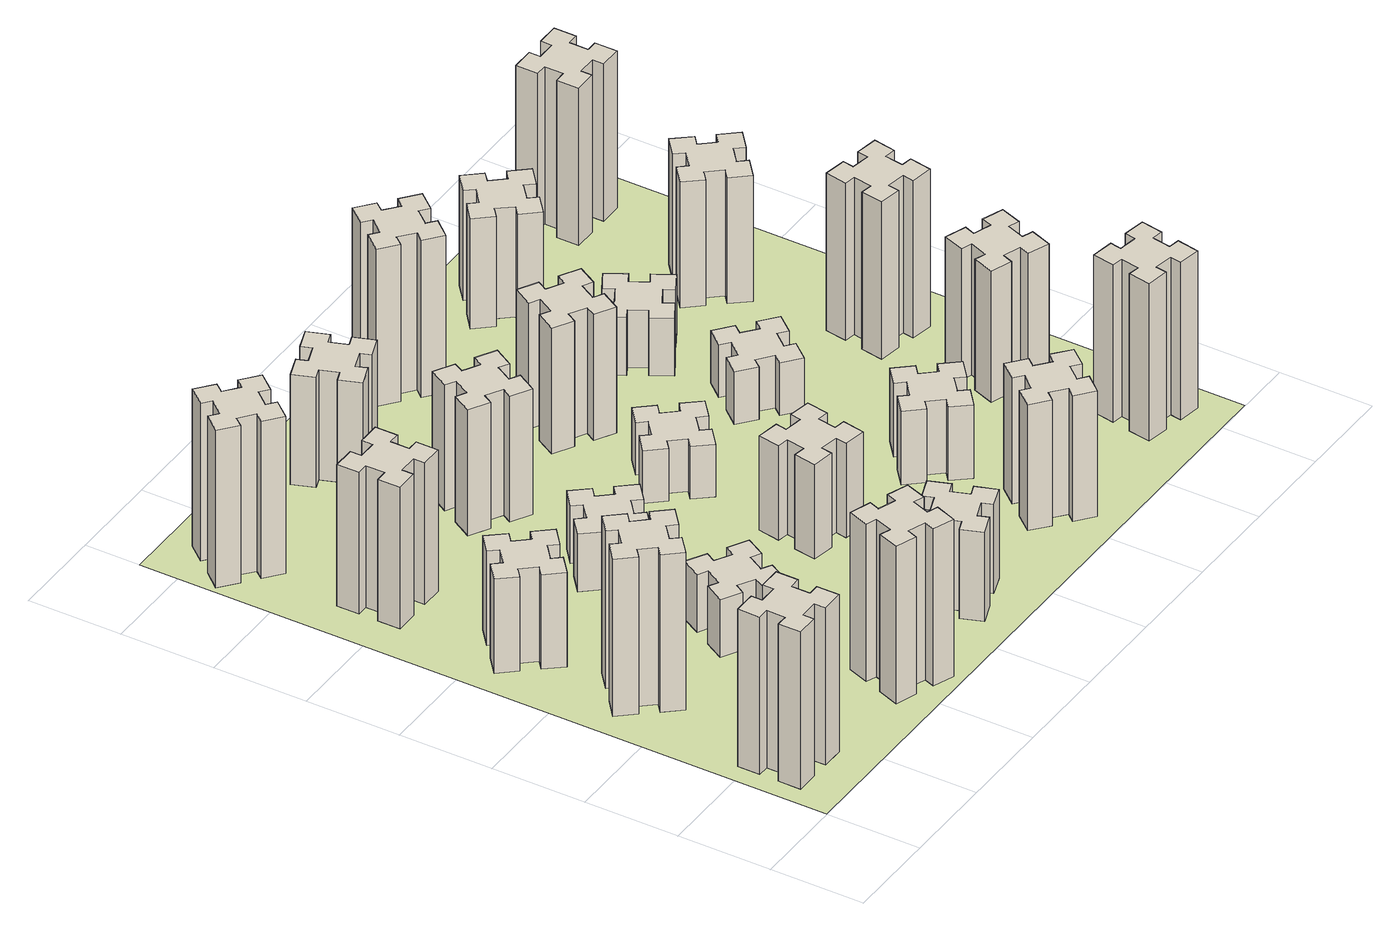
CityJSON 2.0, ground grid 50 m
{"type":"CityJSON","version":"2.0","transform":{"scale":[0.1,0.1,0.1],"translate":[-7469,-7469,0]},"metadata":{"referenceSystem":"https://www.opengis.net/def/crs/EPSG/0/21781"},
"CityObjects":{
"building1":{"type":"Building","attributes":{"class":"1000","function":"1000","usage":"1000","yearOfConstruction":2016,"roofType":"1000","measuredHeight":90,"storeysAboveGround":30,"storeysBelowGround":0},"geometry":[{"type":"Solid","lod":"1","boundaries":[[[[0,1,2,3,4,5,6,7,8,9,10,11,12,13,14,15,16,17,18,19]],[[17,16,20,21]],[[16,15,22,20]],[[15,14,23,22]],[[14,13,24,23]],[[13,12,25,24]],[[12,11,26,25]],[[11,10,27,26]],[[10,9,28,27]],[[9,8,29,28]],[[8,7,30,29]],[[7,6,31,30]],[[6,5,32,31]],[[5,4,33,32]],[[4,3,34,33]],[[3,2,35,34]],[[2,1,36,35]],[[1,0,37,36]],[[0,19,38,37]],[[19,18,39,38]],[[18,17,21,39]],[[24,25,26,27,28,29,30,31,32,33,34,35,36,37,38,39,21,20,22,23]]]]}]},
"building2":{"type":"Building","attributes":{"class":"1000","function":"1000","usage":"1000","yearOfConstruction":2016,"roofType":"1000","measuredHeight":90,"storeysAboveGround":30,"storeysBelowGround":0},"geometry":[{"type":"Solid","lod":"1","boundaries":[[[[40,41,42,43,44,45,46,47,48,49,50,51,52,53,54,55,56,57,58,59]],[[57,56,60,61]],[[56,55,62,60]],[[55,54,63,62]],[[54,53,64,63]],[[53,52,65,64]],[[52,51,66,65]],[[51,50,67,66]],[[50,49,68,67]],[[49,48,69,68]],[[48,47,70,69]],[[47,46,71,70]],[[46,45,72,71]],[[45,44,73,72]],[[44,43,74,73]],[[43,42,75,74]],[[42,41,76,75]],[[41,40,77,76]],[[40,59,78,77]],[[59,58,79,78]],[[58,57,61,79]],[[64,65,66,67,68,69,70,71,72,73,74,75,76,77,78,79,61,60,62,63]]]]}]},
"building3":{"type":"Building","attributes":{"class":"1000","function":"1000","usage":"1000","yearOfConstruction":2016,"roofType":"1000","measuredHeight":54,"storeysAboveGround":30,"storeysBelowGround":0},"geometry":[{"type":"Solid","lod":"1","boundaries":[[[[80,81,82,83,84,85,86,87,88,89,90,91,92,93,94,95,96,97,98,99]],[[97,96,100,101]],[[96,95,102,100]],[[95,94,103,102]],[[94,93,104,103]],[[93,92,105,104]],[[92,91,106,105]],[[91,90,107,106]],[[90,89,108,107]],[[89,88,109,108]],[[88,87,110,109]],[[87,86,111,110]],[[86,85,112,111]],[[85,84,113,112]],[[84,83,114,113]],[[83,82,115,114]],[[82,81,116,115]],[[81,80,117,116]],[[80,99,118,117]],[[99,98,119,118]],[[98,97,101,119]],[[104,105,106,107,108,109,110,111,112,113,114,115,116,117,118,119,101,100,102,103]]]]}]},
"building4":{"type":"Building","attributes":{"class":"1000","function":"1000","usage":"1000","yearOfConstruction":2016,"roofType":"1000","measuredHeight":81,"storeysAboveGround":30,"storeysBelowGround":0},"geometry":[{"type":"Solid","lod":"1","boundaries":[[[[120,121,122,123,124,125,126,127,128,129,130,131,132,133,134,135,136,137,138,139]],[[137,136,140,141]],[[136,135,142,140]],[[135,134,143,142]],[[134,133,144,143]],[[133,132,145,144]],[[132,131,146,145]],[[131,130,147,146]],[[130,129,148,147]],[[129,128,149,148]],[[128,127,150,149]],[[127,126,151,150]],[[126,125,152,151]],[[125,124,153,152]],[[124,123,154,153]],[[123,122,155,154]],[[122,121,156,155]],[[121,120,157,156]],[[120,139,158,157]],[[139,138,159,158]],[[138,137,141,159]],[[144,145,146,147,148,149,150,151,152,153,154,155,156,157,158,159,141,140,142,143]]]]}]},
"building5":{"type":"Building","attributes":{"class":"1000","function":"1000","usage":"1000","yearOfConstruction":2016,"roofType":"1000","measuredHeight":90,"storeysAboveGround":30,"storeysBelowGround":0},"geometry":[{"type":"Solid","lod":"1","boundaries":[[[[160,161,162,163,164,165,166,167,168,169,170,171,172,173,174,175,176,177,178,179]],[[177,176,180,181]],[[176,175,182,180]],[[175,174,183,182]],[[174,173,184,183]],[[173,172,185,184]],[[172,171,186,185]],[[171,170,187,186]],[[170,169,188,187]],[[169,168,189,188]],[[168,167,190,189]],[[167,166,191,190]],[[166,165,192,191]],[[165,164,193,192]],[[164,163,194,193]],[[163,162,195,194]],[[162,161,196,195]],[[161,160,197,196]],[[160,179,198,197]],[[179,178,199,198]],[[178,177,181,199]],[[184,185,186,187,188,189,190,191,192,193,194,195,196,197,198,199,181,180,182,183]]]]}]},
"building6":{"type":"Building","attributes":{"class":"1000","function":"1000","usage":"1000","yearOfConstruction":2016,"roofType":"1000","measuredHeight":90,"storeysAboveGround":30,"storeysBelowGround":0},"geometry":[{"type":"Solid","lod":"1","boundaries":[[[[200,201,202,203,204,205,206,207,208,209,210,211,212,213,214,215,216,217,218,219]],[[217,216,220,221]],[[216,215,222,220]],[[215,214,223,222]],[[214,213,224,223]],[[213,212,225,224]],[[212,211,226,225]],[[211,210,227,226]],[[210,209,228,227]],[[209,208,229,228]],[[208,207,230,229]],[[207,206,231,230]],[[206,205,232,231]],[[205,204,233,232]],[[204,203,234,233]],[[203,202,235,234]],[[202,201,236,235]],[[201,200,237,236]],[[200,219,238,237]],[[219,218,239,238]],[[218,217,221,239]],[[224,225,226,227,228,229,230,231,232,233,234,235,236,237,238,239,221,220,222,223]]]]}]},
"building7":{"type":"Building","attributes":{"class":"1000","function":"1000","usage":"1000","yearOfConstruction":2016,"roofType":"1000","measuredHeight":33,"storeysAboveGround":30,"storeysBelowGround":0},"geometry":[{"type":"Solid","lod":"1","boundaries":[[[[240,241,242,243,244,245,246,247,248,249,250,251,252,253,254,255,256,257,258,259]],[[257,256,260,261]],[[256,255,262,260]],[[255,254,263,262]],[[254,253,264,263]],[[253,252,265,264]],[[252,251,266,265]],[[251,250,267,266]],[[250,249,268,267]],[[249,248,269,268]],[[248,247,270,269]],[[247,246,271,270]],[[246,245,272,271]],[[245,244,273,272]],[[244,243,274,273]],[[243,242,275,274]],[[242,241,276,275]],[[241,240,277,276]],[[240,259,278,277]],[[259,258,279,278]],[[258,257,261,279]],[[264,265,266,267,268,269,270,271,272,273,274,275,276,277,278,279,261,260,262,263]]]]}]},
"building8":{"type":"Building","attributes":{"class":"1000","function":"1000","usage":"1000","yearOfConstruction":2016,"roofType":"1000","measuredHeight":33,"storeysAboveGround":30,"storeysBelowGround":0},"geometry":[{"type":"Solid","lod":"1","boundaries":[[[[280,281,282,283,284,285,286,287,288,289,290,291,292,293,294,295,296,297,298,299]],[[297,296,300,301]],[[296,295,302,300]],[[295,294,303,302]],[[294,293,304,303]],[[293,292,305,304]],[[292,291,306,305]],[[291,290,307,306]],[[290,289,308,307]],[[289,288,309,308]],[[288,287,310,309]],[[287,286,311,310]],[[286,285,312,311]],[[285,284,313,312]],[[284,283,314,313]],[[283,282,315,314]],[[282,281,316,315]],[[281,280,317,316]],[[280,299,318,317]],[[299,298,319,318]],[[298,297,301,319]],[[304,305,306,307,308,309,310,311,312,313,314,315,316,317,318,319,301,300,302,303]]]]}]},
"building9":{"type":"Building","attributes":{"class":"1000","function":"1000","usage":"1000","yearOfConstruction":2016,"roofType":"1000","measuredHeight":51,"storeysAboveGround":30,"storeysBelowGround":0},"geometry":[{"type":"Solid","lod":"1","boundaries":[[[[320,321,322,323,324,325,326,327,328,329,330,331,332,333,334,335,336,337,338,339]],[[337,336,340,341]],[[336,335,342,340]],[[335,334,343,342]],[[334,333,344,343]],[[333,332,345,344]],[[332,331,346,345]],[[331,330,347,346]],[[330,329,348,347]],[[329,328,349,348]],[[328,327,350,349]],[[327,326,351,350]],[[326,325,352,351]],[[325,324,353,352]],[[324,323,354,353]],[[323,322,355,354]],[[322,321,356,355]],[[321,320,357,356]],[[320,339,358,357]],[[339,338,359,358]],[[338,337,341,359]],[[344,345,346,347,348,349,350,351,352,353,354,355,356,357,358,359,341,340,342,343]]]]}]},
"building10":{"type":"Building","attributes":{"class":"1000","function":"1000","usage":"1000","yearOfConstruction":2016,"roofType":"1000","measuredHeight":72,"storeysAboveGround":30,"storeysBelowGround":0},"geometry":[{"type":"Solid","lod":"1","boundaries":[[[[360,361,362,363,364,365,366,367,368,369,370,371,372,373,374,375,376,377,378,379]],[[377,376,380,381]],[[376,375,382,380]],[[375,374,383,382]],[[374,373,384,383]],[[373,372,385,384]],[[372,371,386,385]],[[371,370,387,386]],[[370,369,388,387]],[[369,368,389,388]],[[368,367,390,389]],[[367,366,391,390]],[[366,365,392,391]],[[365,364,393,392]],[[364,363,394,393]],[[363,362,395,394]],[[362,361,396,395]],[[361,360,397,396]],[[360,379,398,397]],[[379,378,399,398]],[[378,377,381,399]],[[384,385,386,387,388,389,390,391,392,393,394,395,396,397,398,399,381,380,382,383]]]]}]},
"building11":{"type":"Building","attributes":{"class":"1000","function":"1000","usage":"1000","yearOfConstruction":2016,"roofType":"1000","measuredHeight":63,"storeysAboveGround":30,"storeysBelowGround":0},"geometry":[{"type":"Solid","lod":"1","boundaries":[[[[400,401,402,403,404,405,406,407,408,409,410,411,412,413,414,415,416,417,418,419]],[[417,416,420,421]],[[416,415,422,420]],[[415,414,423,422]],[[414,413,424,423]],[[413,412,425,424]],[[412,411,426,425]],[[411,410,427,426]],[[410,409,428,427]],[[409,408,429,428]],[[408,407,430,429]],[[407,406,431,430]],[[406,405,432,431]],[[405,404,433,432]],[[404,403,434,433]],[[403,402,435,434]],[[402,401,436,435]],[[401,400,437,436]],[[400,419,438,437]],[[419,418,439,438]],[[418,417,421,439]],[[424,425,426,427,428,429,430,431,432,433,434,435,436,437,438,439,421,420,422,423]]]]}]},
"building12":{"type":"Building","attributes":{"class":"1000","function":"1000","usage":"1000","yearOfConstruction":2016,"roofType":"1000","measuredHeight":54,"storeysAboveGround":30,"storeysBelowGround":0},"geometry":[{"type":"Solid","lod":"1","boundaries":[[[[440,441,442,443,444,445,446,447,448,449,450,451,452,453,454,455,456,457,458,459]],[[457,456,460,461]],[[456,455,462,460]],[[455,454,463,462]],[[454,453,464,463]],[[453,452,465,464]],[[452,451,466,465]],[[451,450,467,466]],[[450,449,468,467]],[[449,448,469,468]],[[448,447,470,469]],[[447,446,471,470]],[[446,445,472,471]],[[445,444,473,472]],[[444,443,474,473]],[[443,442,475,474]],[[442,441,476,475]],[[441,440,477,476]],[[440,459,478,477]],[[459,458,479,478]],[[458,457,461,479]],[[464,465,466,467,468,469,470,471,472,473,474,475,476,477,478,479,461,460,462,463]]]]}]},
"building13":{"type":"Building","attributes":{"class":"1000","function":"1000","usage":"1000","yearOfConstruction":2016,"roofType":"1000","measuredHeight":30,"storeysAboveGround":30,"storeysBelowGround":0},"geometry":[{"type":"Solid","lod":"1","boundaries":[[[[480,481,482,483,484,485,486,487,488,489,490,491,492,493,494,495,496,497,498,499]],[[497,496,500,501]],[[496,495,502,500]],[[495,494,503,502]],[[494,493,504,503]],[[493,492,505,504]],[[492,491,506,505]],[[491,490,507,506]],[[490,489,508,507]],[[489,488,509,508]],[[488,487,510,509]],[[487,486,511,510]],[[486,485,512,511]],[[485,484,513,512]],[[484,483,514,513]],[[483,482,515,514]],[[482,481,516,515]],[[481,480,517,516]],[[480,499,518,517]],[[499,498,519,518]],[[498,497,501,519]],[[504,505,506,507,508,509,510,511,512,513,514,515,516,517,518,519,501,500,502,503]]]]}]},
"building14":{"type":"Building","attributes":{"class":"1000","function":"1000","usage":"1000","yearOfConstruction":2016,"roofType":"1000","measuredHeight":72,"storeysAboveGround":30,"storeysBelowGround":0},"geometry":[{"type":"Solid","lod":"1","boundaries":[[[[520,521,522,523,524,525,526,527,528,529,530,531,532,533,534,535,536,537,538,539]],[[537,536,540,541]],[[536,535,542,540]],[[535,534,543,542]],[[534,533,544,543]],[[533,532,545,544]],[[532,531,546,545]],[[531,530,547,546]],[[530,529,548,547]],[[529,528,549,548]],[[528,527,550,549]],[[527,526,551,550]],[[526,525,552,551]],[[525,524,553,552]],[[524,523,554,553]],[[523,522,555,554]],[[522,521,556,555]],[[521,520,557,556]],[[520,539,558,557]],[[539,538,559,558]],[[538,537,541,559]],[[544,545,546,547,548,549,550,551,552,553,554,555,556,557,558,559,541,540,542,543]]]]}]},
"building15":{"type":"Building","attributes":{"class":"1000","function":"1000","usage":"1000","yearOfConstruction":2016,"roofType":"1000","measuredHeight":72,"storeysAboveGround":30,"storeysBelowGround":0},"geometry":[{"type":"Solid","lod":"1","boundaries":[[[[560,561,562,563,564,565,566,567,568,569,570,571,572,573,574,575,576,577,578,579]],[[577,576,580,581]],[[576,575,582,580]],[[575,574,583,582]],[[574,573,584,583]],[[573,572,585,584]],[[572,571,586,585]],[[571,570,587,586]],[[570,569,588,587]],[[569,568,589,588]],[[568,567,590,589]],[[567,566,591,590]],[[566,565,592,591]],[[565,564,593,592]],[[564,563,594,593]],[[563,562,595,594]],[[562,561,596,595]],[[561,560,597,596]],[[560,579,598,597]],[[579,578,599,598]],[[578,577,581,599]],[[584,585,586,587,588,589,590,591,592,593,594,595,596,597,598,599,581,580,582,583]]]]}]},
"building16":{"type":"Building","attributes":{"class":"1000","function":"1000","usage":"1000","yearOfConstruction":2016,"roofType":"1000","measuredHeight":90,"storeysAboveGround":30,"storeysBelowGround":0},"geometry":[{"type":"Solid","lod":"1","boundaries":[[[[600,601,602,603,604,605,606,607,608,609,610,611,612,613,614,615,616,617,618,619]],[[617,616,620,621]],[[616,615,622,620]],[[615,614,623,622]],[[614,613,624,623]],[[613,612,625,624]],[[612,611,626,625]],[[611,610,627,626]],[[610,609,628,627]],[[609,608,629,628]],[[608,607,630,629]],[[607,606,631,630]],[[606,605,632,631]],[[605,604,633,632]],[[604,603,634,633]],[[603,602,635,634]],[[602,601,636,635]],[[601,600,637,636]],[[600,619,638,637]],[[619,618,639,638]],[[618,617,621,639]],[[624,625,626,627,628,629,630,631,632,633,634,635,636,637,638,639,621,620,622,623]]]]}]},
"building17":{"type":"Building","attributes":{"class":"1000","function":"1000","usage":"1000","yearOfConstruction":2016,"roofType":"1000","measuredHeight":42,"storeysAboveGround":30,"storeysBelowGround":0},"geometry":[{"type":"Solid","lod":"1","boundaries":[[[[640,641,642,643,644,645,646,647,648,649,650,651,652,653,654,655,656,657,658,659]],[[657,656,660,661]],[[656,655,662,660]],[[655,654,663,662]],[[654,653,664,663]],[[653,652,665,664]],[[652,651,666,665]],[[651,650,667,666]],[[650,649,668,667]],[[649,648,669,668]],[[648,647,670,669]],[[647,646,671,670]],[[646,645,672,671]],[[645,644,673,672]],[[644,643,674,673]],[[643,642,675,674]],[[642,641,676,675]],[[641,640,677,676]],[[640,659,678,677]],[[659,658,679,678]],[[658,657,661,679]],[[664,665,666,667,668,669,670,671,672,673,674,675,676,677,678,679,661,660,662,663]]]]}]},
"building18":{"type":"Building","attributes":{"class":"1000","function":"1000","usage":"1000","yearOfConstruction":2016,"roofType":"1000","measuredHeight":30,"storeysAboveGround":30,"storeysBelowGround":0},"geometry":[{"type":"Solid","lod":"1","boundaries":[[[[680,681,682,683,684,685,686,687,688,689,690,691,692,693,694,695,696,697,698,699]],[[697,696,700,701]],[[696,695,702,700]],[[695,694,703,702]],[[694,693,704,703]],[[693,692,705,704]],[[692,691,706,705]],[[691,690,707,706]],[[690,689,708,707]],[[689,688,709,708]],[[688,687,710,709]],[[687,686,711,710]],[[686,685,712,711]],[[685,684,713,712]],[[684,683,714,713]],[[683,682,715,714]],[[682,681,716,715]],[[681,680,717,716]],[[680,699,718,717]],[[699,698,719,718]],[[698,697,701,719]],[[704,705,706,707,708,709,710,711,712,713,714,715,716,717,718,719,701,700,702,703]]]]}]},
"building19":{"type":"Building","attributes":{"class":"1000","function":"1000","usage":"1000","yearOfConstruction":2016,"roofType":"1000","measuredHeight":33,"storeysAboveGround":30,"storeysBelowGround":0},"geometry":[{"type":"Solid","lod":"1","boundaries":[[[[720,721,722,723,724,725,726,727,728,729,730,731,732,733,734,735,736,737,738,739]],[[737,736,740,741]],[[736,735,742,740]],[[735,734,743,742]],[[734,733,744,743]],[[733,732,745,744]],[[732,731,746,745]],[[731,730,747,746]],[[730,729,748,747]],[[729,728,749,748]],[[728,727,750,749]],[[727,726,751,750]],[[726,725,752,751]],[[725,724,753,752]],[[724,723,754,753]],[[723,722,755,754]],[[722,721,756,755]],[[721,720,757,756]],[[720,739,758,757]],[[739,738,759,758]],[[738,737,741,759]],[[744,745,746,747,748,749,750,751,752,753,754,755,756,757,758,759,741,740,742,743]]]]}]},
"building20":{"type":"Building","attributes":{"class":"1000","function":"1000","usage":"1000","yearOfConstruction":2016,"roofType":"1000","measuredHeight":90,"storeysAboveGround":30,"storeysBelowGround":0},"geometry":[{"type":"Solid","lod":"1","boundaries":[[[[760,761,762,763,764,765,766,767,768,769,770,771,772,773,774,775,776,777,778,779]],[[777,776,780,781]],[[776,775,782,780]],[[775,774,783,782]],[[774,773,784,783]],[[773,772,785,784]],[[772,771,786,785]],[[771,770,787,786]],[[770,769,788,787]],[[769,768,789,788]],[[768,767,790,789]],[[767,766,791,790]],[[766,765,792,791]],[[765,764,793,792]],[[764,763,794,793]],[[763,762,795,794]],[[762,761,796,795]],[[761,760,797,796]],[[760,779,798,797]],[[779,778,799,798]],[[778,777,781,799]],[[784,785,786,787,788,789,790,791,792,793,794,795,796,797,798,799,781,780,782,783]]]]}]},
"building21":{"type":"Building","attributes":{"class":"1000","function":"1000","usage":"1000","yearOfConstruction":2016,"roofType":"1000","measuredHeight":63,"storeysAboveGround":30,"storeysBelowGround":0},"geometry":[{"type":"Solid","lod":"1","boundaries":[[[[800,801,802,803,804,805,806,807,808,809,810,811,812,813,814,815,816,817,818,819]],[[817,816,820,821]],[[816,815,822,820]],[[815,814,823,822]],[[814,813,824,823]],[[813,812,825,824]],[[812,811,826,825]],[[811,810,827,826]],[[810,809,828,827]],[[809,808,829,828]],[[808,807,830,829]],[[807,806,831,830]],[[806,805,832,831]],[[805,804,833,832]],[[804,803,834,833]],[[803,802,835,834]],[[802,801,836,835]],[[801,800,837,836]],[[800,819,838,837]],[[819,818,839,838]],[[818,817,821,839]],[[824,825,826,827,828,829,830,831,832,833,834,835,836,837,838,839,821,820,822,823]]]]}]},
"building22":{"type":"Building","attributes":{"class":"1000","function":"1000","usage":"1000","yearOfConstruction":2016,"roofType":"1000","measuredHeight":75,"storeysAboveGround":30,"storeysBelowGround":0},"geometry":[{"type":"Solid","lod":"1","boundaries":[[[[840,841,842,843,844,845,846,847,848,849,850,851,852,853,854,855,856,857,858,859]],[[857,856,860,861]],[[856,855,862,860]],[[855,854,863,862]],[[854,853,864,863]],[[853,852,865,864]],[[852,851,866,865]],[[851,850,867,866]],[[850,849,868,867]],[[849,848,869,868]],[[848,847,870,869]],[[847,846,871,870]],[[846,845,872,871]],[[845,844,873,872]],[[844,843,874,873]],[[843,842,875,874]],[[842,841,876,875]],[[841,840,877,876]],[[840,859,878,877]],[[859,858,879,878]],[[858,857,861,879]],[[864,865,866,867,868,869,870,871,872,873,874,875,876,877,878,879,861,860,862,863]]]]}]},
"building23":{"type":"Building","attributes":{"class":"1000","function":"1000","usage":"1000","yearOfConstruction":2016,"roofType":"1000","measuredHeight":90,"storeysAboveGround":30,"storeysBelowGround":0},"geometry":[{"type":"Solid","lod":"1","boundaries":[[[[880,881,882,883,884,885,886,887,888,889,890,891,892,893,894,895,896,897,898,899]],[[897,896,900,901]],[[896,895,902,900]],[[895,894,903,902]],[[894,893,904,903]],[[893,892,905,904]],[[892,891,906,905]],[[891,890,907,906]],[[890,889,908,907]],[[889,888,909,908]],[[888,887,910,909]],[[887,886,911,910]],[[886,885,912,911]],[[885,884,913,912]],[[884,883,914,913]],[[883,882,915,914]],[[882,881,916,915]],[[881,880,917,916]],[[880,899,918,917]],[[899,898,919,918]],[[898,897,901,919]],[[904,905,906,907,908,909,910,911,912,913,914,915,916,917,918,919,901,900,902,903]]]]}]},
"building24":{"type":"Building","attributes":{"class":"1000","function":"1000","usage":"1000","yearOfConstruction":2016,"roofType":"1000","measuredHeight":72,"storeysAboveGround":30,"storeysBelowGround":0},"geometry":[{"type":"Solid","lod":"1","boundaries":[[[[920,921,922,923,924,925,926,927,928,929,930,931,932,933,934,935,936,937,938,939]],[[937,936,940,941]],[[936,935,942,940]],[[935,934,943,942]],[[934,933,944,943]],[[933,932,945,944]],[[932,931,946,945]],[[931,930,947,946]],[[930,929,948,947]],[[929,928,949,948]],[[928,927,950,949]],[[927,926,951,950]],[[926,925,952,951]],[[925,924,953,952]],[[924,923,954,953]],[[923,922,955,954]],[[922,921,956,955]],[[921,920,957,956]],[[920,939,958,957]],[[939,938,959,958]],[[938,937,941,959]],[[944,945,946,947,948,949,950,951,952,953,954,955,956,957,958,959,941,940,942,943]]]]}]},
"building25":{"type":"Building","attributes":{"class":"1000","function":"1000","usage":"1000","yearOfConstruction":2016,"roofType":"1000","measuredHeight":90,"storeysAboveGround":30,"storeysBelowGround":0},"geometry":[{"type":"Solid","lod":"1","boundaries":[[[[960,961,962,963,964,965,966,967,968,969,970,971,972,973,974,975,976,977,978,979]],[[977,976,980,981]],[[976,975,982,980]],[[975,974,983,982]],[[974,973,984,983]],[[973,972,985,984]],[[972,971,986,985]],[[971,970,987,986]],[[970,969,988,987]],[[969,968,989,988]],[[968,967,990,989]],[[967,966,991,990]],[[966,965,992,991]],[[965,964,993,992]],[[964,963,994,993]],[[963,962,995,994]],[[962,961,996,995]],[[961,960,997,996]],[[960,979,998,997]],[[979,978,999,998]],[[978,977,981,999]],[[984,985,986,987,988,989,990,991,992,993,994,995,996,997,998,999,981,980,982,983]]]]}]},
"landuse1":{"type":"LandUse","attributes":{"name":"plot1","function":"1010"},"geometry":[{"type":"MultiSurface","lod":"1","boundaries":[[[1000,1001,1002,1003]]]}]}
},
"vertices":[
[165,425,0],[165,325,0],[105,325,0],[105,205,0],[225,205,0],[225,265,0],[325,265,0],[325,205,0],[445,205,0],[445,325,0],[385,325,0],[385,425,0],[445,425,0],[445,545,0],[325,545,0],[325,485,0],[225,485,0],[225,545,0],[105,545,0],[105,425,0],[225,485,900],[225,545,900],[325,485,900],[325,545,900],[445,545,900],[445,425,900],[385,425,900],[385,325,900],[445,325,900],[445,205,900],[325,205,900],[325,265,900],[225,265,900],[225,205,900],[105,205,900],[105,325,900],[165,325,900],[165,425,900],[105,425,900],[105,545,900],
[492,1248,0],[427,1324,0],[473,1363,0],[396,1455,0],[304,1378,0],[343,1332,0],[266,1267,0],[228,1313,0],[136,1236,0],[213,1144,0],[259,1183,0],[323,1106,0],[277,1068,0],[354,976,0],[446,1053,0],[408,1099,0],[484,1163,0],[523,1117,0],[615,1194,0],[538,1286,0],[484,1163,900],[523,1117,900],[408,1099,900],[446,1053,900],[354,976,900],[277,1068,900],[323,1106,900],[259,1183,900],[213,1144,900],[136,1236,900],[228,1313,900],[266,1267,900],[343,1332,900],[304,1378,900],[396,1455,900],[473,1363,900],[427,1324,900],[492,1248,900],[538,1286,900],[615,1194,900],
[492,1888,0],[427,1964,0],[473,2003,0],[396,2095,0],[304,2018,0],[343,1972,0],[266,1907,0],[228,1953,0],[136,1876,0],[213,1784,0],[259,1823,0],[323,1746,0],[277,1708,0],[354,1616,0],[446,1693,0],[408,1739,0],[484,1803,0],[523,1757,0],[615,1834,0],[538,1926,0],[484,1803,540],[523,1757,540],[408,1739,540],[446,1693,540],[354,1616,540],[277,1708,540],[323,1746,540],[259,1823,540],[213,1784,540],[136,1876,540],[228,1953,540],[266,1907,540],[343,1972,540],[304,2018,540],[396,2095,540],[473,2003,540],[427,1964,540],[492,1888,540],[538,1926,540],[615,1834,540],
[485,2545,0],[485,2645,0],[545,2645,0],[545,2765,0],[425,2765,0],[425,2705,0],[325,2705,0],[325,2765,0],[205,2765,0],[205,2645,0],[265,2645,0],[265,2545,0],[205,2545,0],[205,2425,0],[325,2425,0],[325,2485,0],[425,2485,0],[425,2425,0],[545,2425,0],[545,2545,0],[425,2485,810],[425,2425,810],[325,2485,810],[325,2425,810],[205,2425,810],[205,2545,810],[265,2545,810],[265,2645,810],[205,2645,810],[205,2765,810],[325,2765,810],[325,2705,810],[425,2705,810],[425,2765,810],[545,2765,810],[545,2645,810],[485,2645,810],[485,2545,810],[545,2545,810],[545,2425,810],
[1029,360,0],[995,266,0],[939,287,0],[897,174,0],[1010,133,0],[1031,189,0],[1125,155,0],[1104,99,0],[1217,57,0],[1258,170,0],[1202,191,0],[1236,285,0],[1292,264,0],[1333,377,0],[1220,418,0],[1200,362,0],[1106,396,0],[1127,452,0],[1014,493,0],[973,380,0],[1106,396,900],[1127,452,900],[1200,362,900],[1220,418,900],[1333,377,900],[1292,264,900],[1236,285,900],[1202,191,900],[1258,170,900],[1217,57,900],[1104,99,900],[1125,155,900],[1031,189,900],[1010,133,900],[897,174,900],[939,287,900],[995,266,900],[1029,360,900],[973,380,900],[1014,493,900],
[384,3387,0],[308,3452,0],[346,3498,0],[254,3575,0],[177,3483,0],[223,3444,0],[159,3368,0],[113,3406,0],[36,3314,0],[128,3237,0],[166,3283,0],[243,3219,0],[204,3173,0],[296,3096,0],[373,3188,0],[327,3226,0],[392,3303,0],[438,3264,0],[515,3356,0],[423,3433,0],[392,3303,900],[438,3264,900],[327,3226,900],[373,3188,900],[296,3096,900],[204,3173,900],[243,3219,900],[166,3283,900],[128,3237,900],[36,3314,900],[113,3406,900],[159,3368,900],[223,3444,900],[177,3483,900],[254,3575,900],[346,3498,900],[308,3452,900],[384,3387,900],[423,3433,900],[515,3356,900],
[1086,1017,0],[1136,1104,0],[1188,1074,0],[1248,1178,0],[1144,1238,0],[1114,1186,0],[1027,1236,0],[1057,1288,0],[953,1348,0],[893,1244,0],[945,1214,0],[895,1127,0],[843,1157,0],[783,1053,0],[887,993,0],[917,1045,0],[1004,995,0],[974,943,0],[1078,883,0],[1138,987,0],[1004,995,330],[974,943,330],[917,1045,330],[887,993,330],[783,1053,330],[843,1157,330],[895,1127,330],[945,1214,330],[893,1244,330],[953,1348,330],[1057,1288,330],[1027,1236,330],[1114,1186,330],[1144,1238,330],[1248,1178,330],[1188,1074,330],[1136,1104,330],[1086,1017,330],[1138,987,330],[1078,883,330],
[1083,1972,0],[1006,1907,0],[968,1953,0],[876,1876,0],[953,1784,0],[999,1823,0],[1063,1746,0],[1017,1708,0],[1094,1616,0],[1186,1693,0],[1148,1739,0],[1224,1803,0],[1263,1757,0],[1355,1834,0],[1278,1926,0],[1232,1888,0],[1167,1964,0],[1213,2003,0],[1136,2095,0],[1044,2018,0],[1167,1964,330],[1213,2003,330],[1232,1888,330],[1278,1926,330],[1355,1834,330],[1263,1757,330],[1224,1803,330],[1148,1739,330],[1186,1693,330],[1094,1616,330],[1017,1708,330],[1063,1746,330],[999,1823,330],[953,1784,330],[876,1876,330],[968,1953,330],[1006,1907,330],[1083,1972,330],[1044,2018,330],[1136,2095,330],
[1765,496,0],[1671,462,0],[1650,518,0],[1537,477,0],[1579,364,0],[1635,385,0],[1669,291,0],[1613,270,0],[1654,157,0],[1767,199,0],[1746,255,0],[1840,289,0],[1860,233,0],[1973,274,0],[1932,387,0],[1876,366,0],[1842,460,0],[1898,480,0],[1857,593,0],[1744,552,0],[1842,460,510],[1898,480,510],[1876,366,510],[1932,387,510],[1973,274,510],[1860,233,510],[1840,289,510],[1746,255,510],[1767,199,510],[1654,157,510],[1613,270,510],[1669,291,510],[1635,385,510],[1579,364,510],[1537,477,510],[1650,518,510],[1671,462,510],[1765,496,510],[1744,552,510],[1857,593,510],
[1314,2666,0],[1227,2716,0],[1257,2768,0],[1153,2828,0],[1093,2724,0],[1145,2694,0],[1095,2607,0],[1043,2637,0],[983,2533,0],[1087,2473,0],[1117,2525,0],[1204,2475,0],[1174,2423,0],[1278,2363,0],[1338,2467,0],[1286,2497,0],[1336,2584,0],[1388,2554,0],[1448,2658,0],[1344,2718,0],[1336,2584,720],[1388,2554,720],[1286,2497,720],[1338,2467,720],[1278,2363,720],[1174,2423,720],[1204,2475,720],[1117,2525,720],[1087,2473,720],[983,2533,720],[1043,2637,720],[1095,2607,720],[1145,2694,720],[1093,2724,720],[1153,2828,720],[1257,2768,720],[1227,2716,720],[1314,2666,720],[1344,2718,720],[1448,2658,720],
[1125,3456,0],[1031,3422,0],[1010,3478,0],[897,3437,0],[939,3324,0],[995,3345,0],[1029,3251,0],[973,3230,0],[1014,3117,0],[1127,3159,0],[1106,3215,0],[1200,3249,0],[1220,3193,0],[1333,3234,0],[1292,3347,0],[1236,3326,0],[1202,3420,0],[1258,3440,0],[1217,3553,0],[1104,3512,0],[1202,3420,630],[1258,3440,630],[1236,3326,630],[1292,3347,630],[1333,3234,630],[1220,3193,630],[1200,3249,630],[1106,3215,630],[1127,3159,630],[1014,3117,630],[973,3230,630],[1029,3251,630],[995,3345,630],[939,3324,630],[897,3437,630],[1010,3478,630],[1031,3422,630],[1125,3456,630],[1104,3512,630],[1217,3553,630],
[1955,1147,0],[1972,1245,0],[2031,1235,0],[2052,1353,0],[1934,1374,0],[1924,1315,0],[1825,1332,0],[1836,1391,0],[1717,1412,0],[1697,1294,0],[1756,1284,0],[1738,1185,0],[1679,1196,0],[1658,1077,0],[1777,1057,0],[1787,1116,0],[1885,1098,0],[1875,1039,0],[1993,1018,0],[2014,1137,0],[1885,1098,540],[1875,1039,540],[1787,1116,540],[1777,1057,540],[1658,1077,540],[1679,1196,540],[1738,1185,540],[1756,1284,540],[1697,1294,540],[1717,1412,540],[1836,1391,540],[1825,1332,540],[1924,1315,540],[1934,1374,540],[2052,1353,540],[2031,1235,540],[1972,1245,540],[1955,1147,540],[2014,1137,540],[1993,1018,540],
[1972,1988,0],[1907,2064,0],[1953,2103,0],[1876,2195,0],[1784,2118,0],[1823,2072,0],[1746,2007,0],[1708,2053,0],[1616,1976,0],[1693,1884,0],[1739,1923,0],[1803,1846,0],[1757,1808,0],[1834,1716,0],[1926,1793,0],[1888,1839,0],[1964,1903,0],[2003,1857,0],[2095,1934,0],[2018,2026,0],[1964,1903,300],[2003,1857,300],[1888,1839,300],[1926,1793,300],[1834,1716,300],[1757,1808,300],[1803,1846,300],[1739,1923,300],[1693,1884,300],[1616,1976,300],[1708,2053,300],[1746,2007,300],[1823,2072,300],[1784,2118,300],[1876,2195,300],[1953,2103,300],[1907,2064,300],[1972,1988,300],[2018,2026,300],[2095,1934,300],
[2486,323,0],[2563,259,0],[2524,213,0],[2616,136,0],[2693,228,0],[2647,266,0],[2712,343,0],[2758,304,0],[2835,396,0],[2743,473,0],[2704,427,0],[2628,492,0],[2666,538,0],[2574,615,0],[2497,523,0],[2543,484,0],[2479,408,0],[2433,446,0],[2356,354,0],[2448,277,0],[2479,408,720],[2433,446,720],[2543,484,720],[2497,523,720],[2574,615,720],[2666,538,720],[2628,492,720],[2704,427,720],[2743,473,720],[2835,396,720],[2758,304,720],[2712,343,720],[2647,266,720],[2693,228,720],[2616,136,720],[2524,213,720],[2563,259,720],[2486,323,720],[2448,277,720],[2356,354,720],
[2026,2497,0],[2076,2584,0],[2128,2554,0],[2188,2658,0],[2084,2718,0],[2054,2666,0],[1967,2716,0],[1997,2768,0],[1893,2828,0],[1833,2724,0],[1885,2694,0],[1835,2607,0],[1783,2637,0],[1723,2533,0],[1827,2473,0],[1857,2525,0],[1944,2475,0],[1914,2423,0],[2018,2363,0],[2078,2467,0],[1944,2475,720],[1914,2423,720],[1857,2525,720],[1827,2473,720],[1723,2533,720],[1783,2637,720],[1835,2607,720],[1885,2694,720],[1833,2724,720],[1893,2828,720],[1997,2768,720],[1967,2716,720],[2054,2666,720],[2084,2718,720],[2188,2658,720],[2128,2554,720],[2076,2584,720],[2026,2497,720],[2078,2467,720],[2018,2363,720],
[1746,3383,0],[1823,3319,0],[1784,3273,0],[1876,3196,0],[1953,3288,0],[1907,3326,0],[1972,3403,0],[2018,3364,0],[2095,3456,0],[2003,3533,0],[1964,3487,0],[1888,3552,0],[1926,3598,0],[1834,3675,0],[1757,3583,0],[1803,3544,0],[1739,3468,0],[1693,3506,0],[1616,3414,0],[1708,3337,0],[1739,3468,900],[1693,3506,900],[1803,3544,900],[1757,3583,900],[1834,3675,900],[1926,3598,900],[1888,3552,900],[1964,3487,900],[2003,3533,900],[2095,3456,900],[2018,3364,900],[1972,3403,900],[1907,3326,900],[1953,3288,900],[1876,3196,900],[1784,3273,900],[1823,3319,900],[1746,3383,900],[1708,3337,900],[1616,3414,900],
[2563,1132,0],[2486,1067,0],[2448,1113,0],[2356,1036,0],[2433,944,0],[2479,983,0],[2543,906,0],[2497,868,0],[2574,776,0],[2666,853,0],[2628,899,0],[2704,963,0],[2743,917,0],[2835,994,0],[2758,1086,0],[2712,1048,0],[2647,1124,0],[2693,1163,0],[2616,1255,0],[2524,1178,0],[2647,1124,420],[2693,1163,420],[2712,1048,420],[2758,1086,420],[2835,994,420],[2743,917,420],[2704,963,420],[2628,899,420],[2666,853,420],[2574,776,420],[2497,868,420],[2543,906,420],[2479,983,420],[2433,944,420],[2356,1036,420],[2448,1113,420],[2486,1067,420],[2563,1132,420],[2524,1178,420],[2616,1255,420],
[2704,2007,0],[2628,2072,0],[2666,2118,0],[2574,2195,0],[2497,2103,0],[2543,2064,0],[2479,1988,0],[2433,2026,0],[2356,1934,0],[2448,1857,0],[2486,1903,0],[2563,1839,0],[2524,1793,0],[2616,1716,0],[2693,1808,0],[2647,1846,0],[2712,1923,0],[2758,1884,0],[2835,1976,0],[2743,2053,0],[2712,1923,300],[2758,1884,300],[2647,1846,300],[2693,1808,300],[2616,1716,300],[2524,1793,300],[2563,1839,300],[2486,1903,300],[2448,1857,300],[2356,1934,300],[2433,2026,300],[2479,1988,300],[2543,2064,300],[2497,2103,300],[2574,2195,300],[2666,2118,300],[2628,2072,300],[2704,2007,300],[2743,2053,300],[2835,1976,300],
[2475,2584,0],[2525,2497,0],[2473,2467,0],[2533,2363,0],[2637,2423,0],[2607,2475,0],[2694,2525,0],[2724,2473,0],[2828,2533,0],[2768,2637,0],[2716,2607,0],[2666,2694,0],[2718,2724,0],[2658,2828,0],[2554,2768,0],[2584,2716,0],[2497,2666,0],[2467,2718,0],[2363,2658,0],[2423,2554,0],[2497,2666,330],[2467,2718,330],[2584,2716,330],[2554,2768,330],[2658,2828,330],[2718,2724,330],[2666,2694,330],[2716,2607,330],[2768,2637,330],[2828,2533,330],[2724,2473,330],[2694,2525,330],[2607,2475,330],[2637,2423,330],[2533,2363,330],[2473,2467,330],[2525,2497,330],[2475,2584,330],[2423,2554,330],[2363,2658,330],
[3504,475,0],[3405,492,0],[3416,551,0],[3297,572,0],[3277,454,0],[3336,444,0],[3318,345,0],[3259,356,0],[3238,237,0],[3357,217,0],[3367,276,0],[3465,258,0],[3455,199,0],[3573,178,0],[3594,297,0],[3535,307,0],[3552,405,0],[3611,395,0],[3632,513,0],[3514,534,0],[3552,405,900],[3611,395,900],[3535,307,900],[3594,297,900],[3573,178,900],[3455,199,900],[3465,258,900],[3367,276,900],[3357,217,900],[3238,237,900],[3259,356,900],[3318,345,900],[3336,444,900],[3277,454,900],[3297,572,900],[3416,551,900],[3405,492,900],[3504,475,900],[3514,534,900],[3632,513,900],
[2712,3368,0],[2647,3444,0],[2693,3483,0],[2616,3575,0],[2524,3498,0],[2563,3452,0],[2486,3387,0],[2448,3433,0],[2356,3356,0],[2433,3264,0],[2479,3303,0],[2543,3226,0],[2497,3188,0],[2574,3096,0],[2666,3173,0],[2628,3219,0],[2704,3283,0],[2743,3237,0],[2835,3314,0],[2758,3406,0],[2704,3283,630],[2743,3237,630],[2628,3219,630],[2666,3173,630],[2574,3096,630],[2497,3188,630],[2543,3226,630],[2479,3303,630],[2433,3264,630],[2356,3356,630],[2448,3433,630],[2486,3387,630],[2563,3452,630],[2524,3498,630],[2616,3575,630],[2693,3483,630],[2647,3444,630],[2712,3368,630],[2758,3406,630],[2835,3314,630],
[3251,1029,0],[3345,995,0],[3324,939,0],[3437,897,0],[3478,1010,0],[3422,1031,0],[3456,1125,0],[3512,1104,0],[3553,1217,0],[3440,1258,0],[3420,1202,0],[3326,1236,0],[3347,1292,0],[3234,1333,0],[3193,1220,0],[3249,1200,0],[3215,1106,0],[3159,1127,0],[3117,1014,0],[3230,973,0],[3215,1106,750],[3159,1127,750],[3249,1200,750],[3193,1220,750],[3234,1333,750],[3347,1292,750],[3326,1236,750],[3420,1202,750],[3440,1258,750],[3553,1217,750],[3512,1104,750],[3456,1125,750],[3422,1031,750],[3478,1010,750],[3437,897,750],[3324,939,750],[3345,995,750],[3251,1029,750],[3230,973,750],[3117,1014,750],
[3267,1656,0],[3365,1638,0],[3355,1579,0],[3473,1558,0],[3494,1677,0],[3435,1687,0],[3452,1785,0],[3511,1775,0],[3532,1893,0],[3414,1914,0],[3404,1855,0],[3305,1872,0],[3316,1931,0],[3197,1952,0],[3177,1834,0],[3236,1824,0],[3218,1725,0],[3159,1736,0],[3138,1617,0],[3257,1597,0],[3218,1725,900],[3159,1736,900],[3236,1824,900],[3177,1834,900],[3197,1952,900],[3316,1931,900],[3305,1872,900],[3404,1855,900],[3414,1914,900],[3532,1893,900],[3511,1775,900],[3452,1785,900],[3435,1687,900],[3494,1677,900],[3473,1558,900],[3355,1579,900],[3365,1638,900],[3267,1656,900],[3257,1597,900],[3138,1617,900],
[3119,2563,0],[3183,2486,0],[3137,2448,0],[3214,2356,0],[3306,2433,0],[3268,2479,0],[3344,2543,0],[3383,2497,0],[3475,2574,0],[3398,2666,0],[3352,2628,0],[3287,2704,0],[3333,2743,0],[3256,2835,0],[3164,2758,0],[3203,2712,0],[3126,2647,0],[3088,2693,0],[2996,2616,0],[3073,2524,0],[3126,2647,720],[3088,2693,720],[3203,2712,720],[3164,2758,720],[3256,2835,720],[3333,2743,720],[3287,2704,720],[3352,2628,720],[3398,2666,720],[3475,2574,720],[3383,2497,720],[3344,2543,720],[3268,2479,720],[3306,2433,720],[3214,2356,720],[3137,2448,720],[3183,2486,720],[3119,2563,720],[3073,2524,720],[2996,2616,720],
[3285,3325,0],[3385,3325,0],[3385,3265,0],[3505,3265,0],[3505,3385,0],[3445,3385,0],[3445,3485,0],[3505,3485,0],[3505,3605,0],[3385,3605,0],[3385,3545,0],[3285,3545,0],[3285,3605,0],[3165,3605,0],[3165,3485,0],[3225,3485,0],[3225,3385,0],[3165,3385,0],[3165,3265,0],[3285,3265,0],[3225,3385,900],[3165,3385,900],[3225,3485,900],[3165,3485,900],[3165,3605,900],[3285,3605,900],[3285,3545,900],[3385,3545,900],[3385,3605,900],[3505,3605,900],[3505,3485,900],[3445,3485,900],[3445,3385,900],[3505,3385,900],[3505,3265,900],[3385,3265,900],[3385,3325,900],[3285,3325,900],[3285,3265,900],[3165,3265,900],
[5,3705,0],[3705,3705,0],[3705,5,0],[5,5,0]
]}
